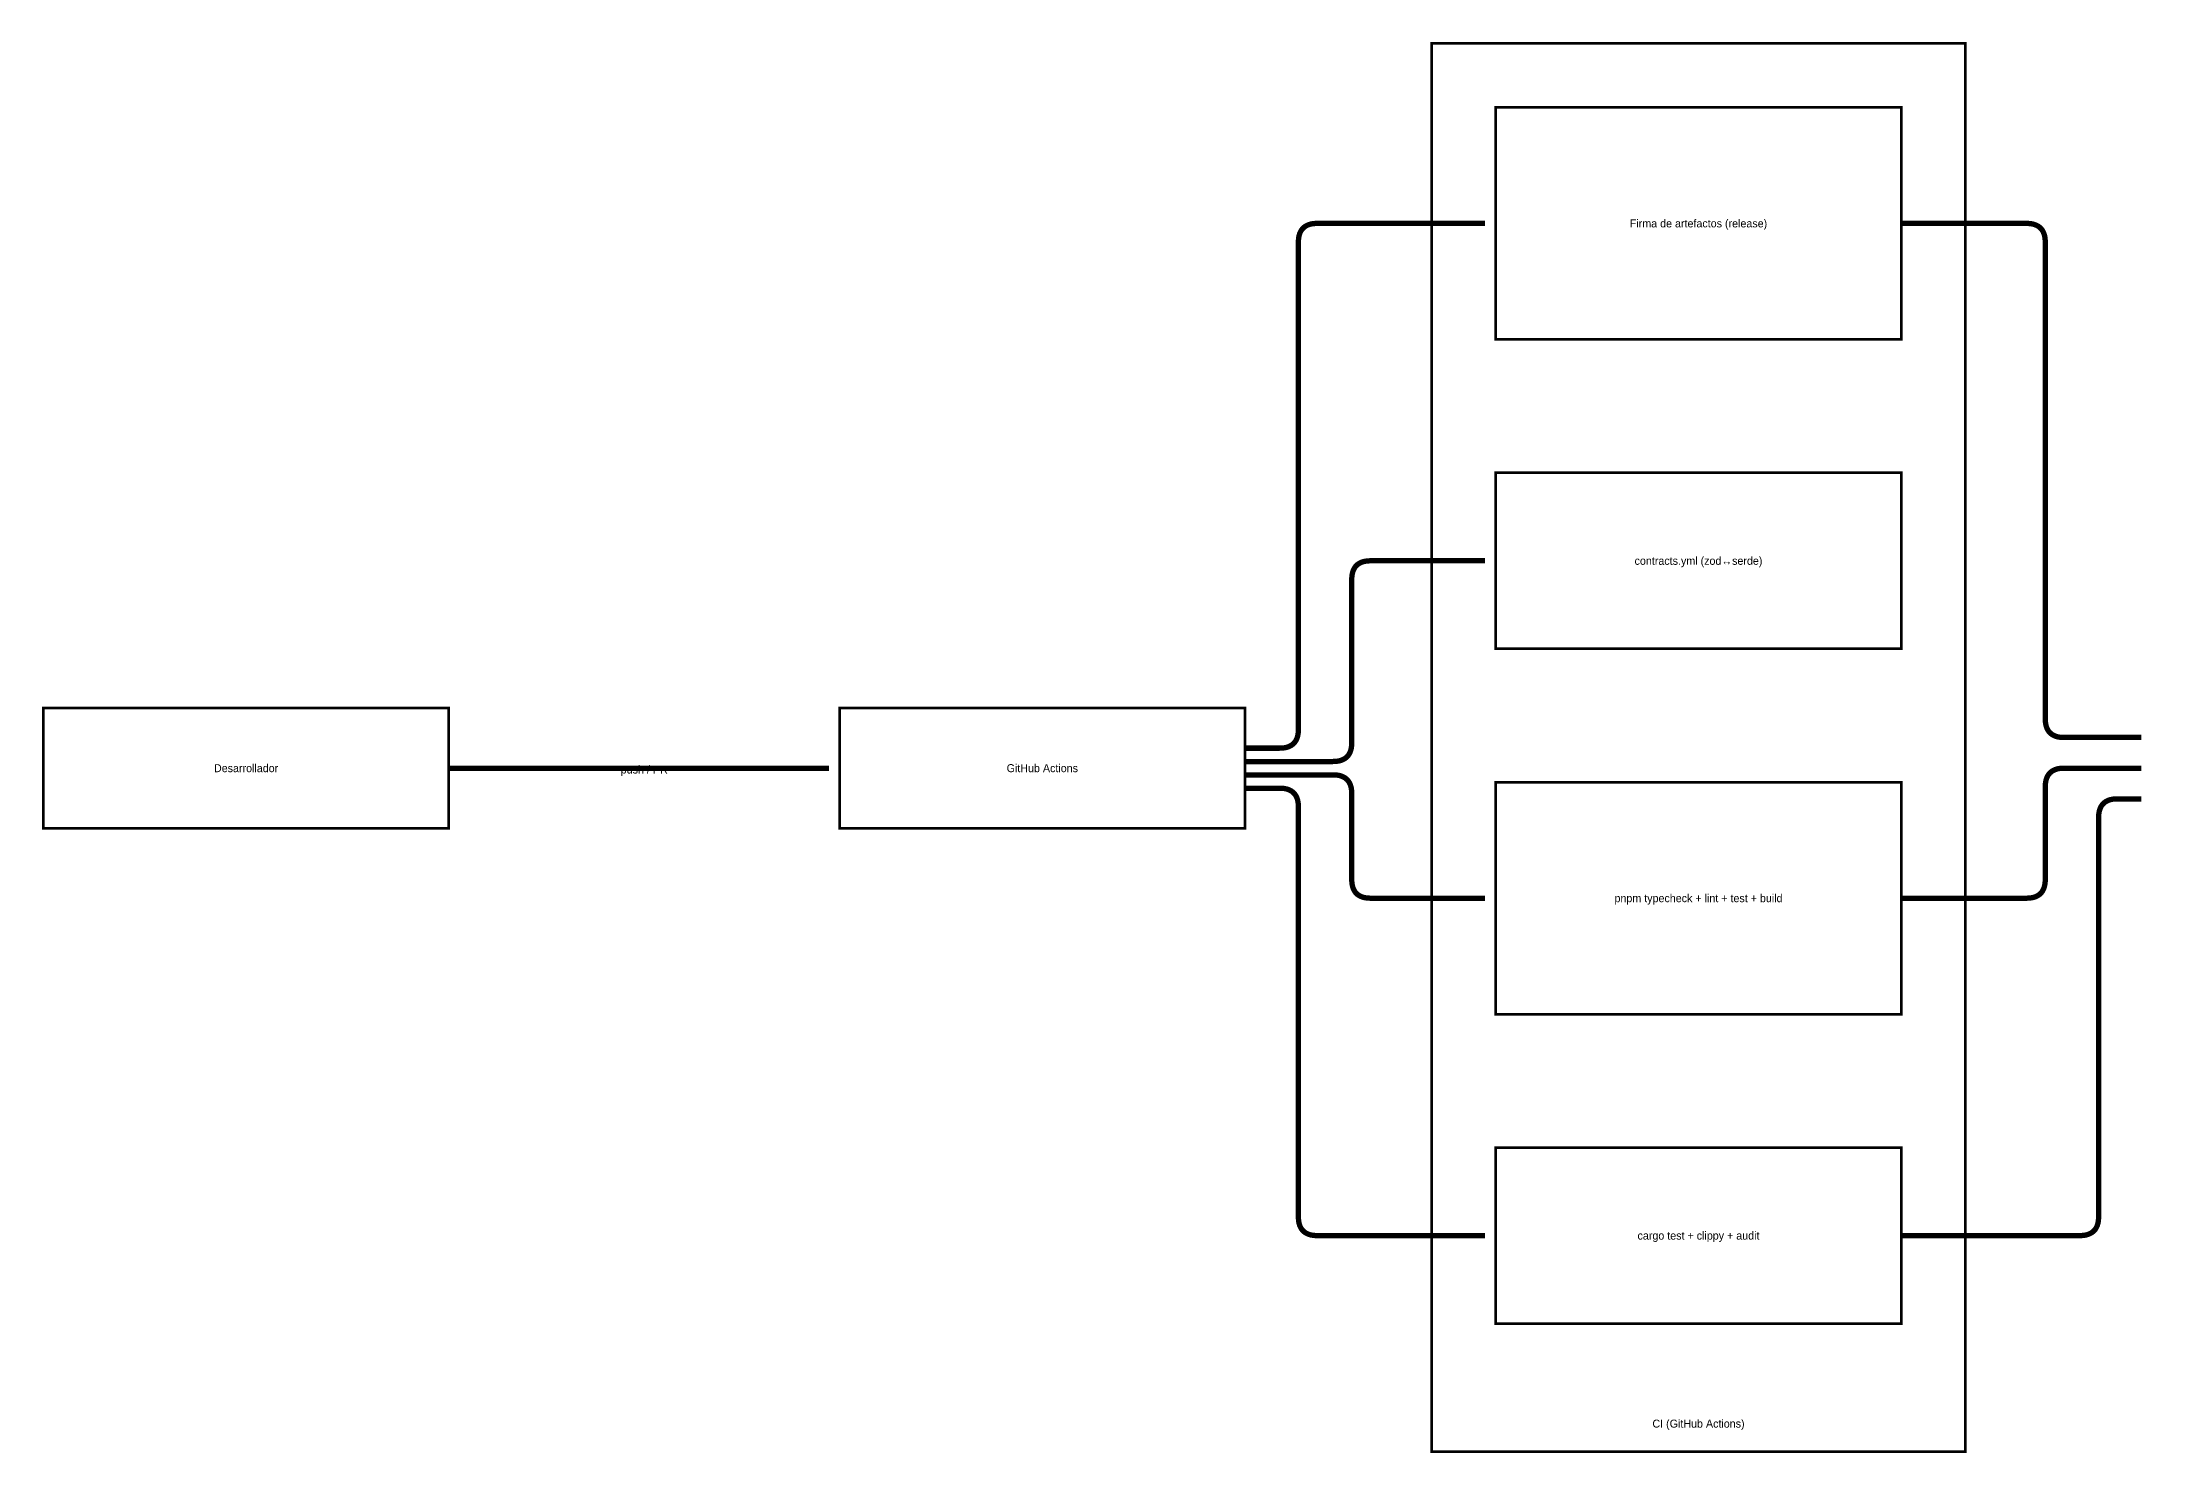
# Model space of a CAD drawing. Header units: metres. Extents: x 12 to 2142, y 12 to 540.
# Drawn here: x 12 to 800, y 12 to 540 of the extents above; entities that cross this region are included whole.
import ezdxf
from ezdxf.enums import TextEntityAlignment as Align

# ---------------------------------------------------------------- set-up
doc = ezdxf.new("R2010")
doc.units = ezdxf.units.M
doc.layers.add('GEOMETRY', color=7, linetype='Continuous')
doc.layers.add('TEXT', color=3, linetype='Continuous')

msp = doc.modelspace()

# ---------------------------------------------------------------- linework, layer by layer
at = {"layer": 'GEOMETRY', "true_color": 0x28253d, "const_width": 1}
for points in [[(532.5, 12), (732.5, 12), (732.5, 540), (532.5, 540), (532.5, 12)], [(556.5, 429), (708.5, 429), (708.5, 516), (556.5, 516), (556.5, 429)], [(572.5, 441), (572.5, 441), (572.5, 441), (572.5, 441), (572.5, 441)], [(556.5, 313), (708.5, 313), (708.5, 379), (556.5, 379), (556.5, 313)], [(572.5, 325), (572.5, 325), (572.5, 325), (572.5, 325), (572.5, 325)], [(12, 245.75), (164, 245.75), (164, 290.75), (12, 290.75), (12, 245.75)], [(310.5, 245.75), (462.5, 245.75), (462.5, 290.75), (310.5, 290.75), (310.5, 245.75)], [(556.5, 176), (708.5, 176), (708.5, 263), (556.5, 263), (556.5, 176)], [(28, 257.75), (28, 257.75), (28, 257.75), (28, 257.75), (28, 257.75)], [(326.5, 257.75), (326.5, 257.75), (326.5, 257.75), (326.5, 257.75), (326.5, 257.75)], [(572.5, 188), (572.5, 188), (572.5, 188), (572.5, 188), (572.5, 188)], [(556.5, 60), (708.5, 60), (708.5, 126), (556.5, 126), (556.5, 60)], [(572.5, 72), (572.5, 72), (572.5, 72), (572.5, 72), (572.5, 72)]]:
    msp.add_lwpolyline(points, dxfattribs=at)
at = {"layer": 'GEOMETRY', "true_color": 0x000000, "const_width": 2}
for points in [[(462.5, 275.75), (468.96, 275.75), (475.43, 275.75), (476.12, 275.77), (476.77, 275.82), (477.39, 275.91), (477.97, 276.03), (478.52, 276.19), (479.04, 276.39), (479.51, 276.62), (479.95, 276.88), (480.36, 277.18), (480.73, 277.52), (481.07, 277.89), (481.37, 278.3), (481.63, 278.74), (481.86, 279.21), (482.06, 279.73), (482.22, 280.28), (482.34, 280.86), (482.43, 281.48), (482.48, 282.13), (482.5, 282.82), (482.5, 374.12), (482.5, 465.43), (482.52, 466.12), (482.57, 466.77), (482.66, 467.39), (482.78, 467.97), (482.94, 468.52), (483.14, 469.04), (483.37, 469.51), (483.63, 469.95), (483.93, 470.36), (484.27, 470.73), (484.64, 471.07), (485.05, 471.37), (485.49, 471.63), (485.96, 471.86), (486.48, 472.06), (487.03, 472.22), (487.61, 472.34), (488.23, 472.43), (488.88, 472.48), (489.57, 472.5), (506.04, 472.5), (522.5, 472.5), (537.5, 472.5), (552.5, 472.5)], [(708.5, 472.5), (725.5, 472.5), (742.5, 472.5), (748.96, 472.5), (755.43, 472.5), (756.12, 472.48), (756.77, 472.43), (757.39, 472.34), (757.97, 472.22), (758.52, 472.06), (759.04, 471.86), (759.51, 471.63), (759.95, 471.37), (760.36, 471.07), (760.73, 470.73), (761.07, 470.36), (761.37, 469.95), (761.63, 469.51), (761.86, 469.04), (762.06, 468.52), (762.22, 467.97), (762.34, 467.39), (762.43, 466.77), (762.48, 466.12), (762.5, 465.43), (762.5, 376.12), (762.5, 286.82), (762.52, 286.13), (762.57, 285.48), (762.66, 284.86), (762.78, 284.28), (762.94, 283.73), (763.14, 283.21), (763.37, 282.74), (763.63, 282.3), (763.93, 281.89), (764.27, 281.52), (764.64, 281.18), (765.05, 280.88), (765.49, 280.62), (765.96, 280.39), (766.48, 280.19), (767.03, 280.03), (767.61, 279.91), (768.23, 279.82), (768.88, 279.77), (769.57, 279.75), (784.04, 279.75), (798.5, 279.75)], [(462.5, 270.75), (478.96, 270.75), (495.43, 270.75), (496.12, 270.77), (496.77, 270.82), (497.39, 270.91), (497.97, 271.03), (498.52, 271.19), (499.04, 271.39), (499.51, 271.62), (499.95, 271.88), (500.36, 272.18), (500.73, 272.52), (501.07, 272.89), (501.37, 273.3), (501.63, 273.74), (501.86, 274.21), (502.06, 274.73), (502.22, 275.28), (502.34, 275.86), (502.43, 276.48), (502.48, 277.13), (502.5, 277.82), (502.5, 308.38), (502.5, 338.93), (502.52, 339.62), (502.57, 340.27), (502.66, 340.89), (502.78, 341.47), (502.94, 342.02), (503.14, 342.54), (503.37, 343.01), (503.63, 343.45), (503.93, 343.86), (504.27, 344.23), (504.64, 344.57), (505.05, 344.87), (505.49, 345.13), (505.96, 345.36), (506.48, 345.56), (507.03, 345.72), (507.61, 345.84), (508.23, 345.93), (508.88, 345.98), (509.57, 346), (516.04, 346), (522.5, 346), (537.5, 346), (552.5, 346)], [(164, 268.25), (235.25, 268.25), (306.5, 268.25)], [(708.5, 219.5), (725.5, 219.5), (742.5, 219.5), (748.96, 219.5), (755.43, 219.5), (756.12, 219.52), (756.77, 219.57), (757.39, 219.66), (757.97, 219.78), (758.52, 219.94), (759.04, 220.14), (759.51, 220.37), (759.95, 220.63), (760.36, 220.93), (760.73, 221.27), (761.07, 221.64), (761.37, 222.05), (761.63, 222.49), (761.86, 222.96), (762.06, 223.48), (762.22, 224.03), (762.34, 224.61), (762.43, 225.23), (762.48, 225.88), (762.5, 226.57), (762.5, 243.88), (762.5, 261.18), (762.52, 261.87), (762.57, 262.52), (762.66, 263.14), (762.78, 263.72), (762.94, 264.27), (763.14, 264.79), (763.37, 265.26), (763.63, 265.7), (763.93, 266.11), (764.27, 266.48), (764.64, 266.82), (765.05, 267.12), (765.49, 267.38), (765.96, 267.61), (766.48, 267.81), (767.03, 267.97), (767.61, 268.09), (768.23, 268.18), (768.88, 268.23), (769.57, 268.25), (784.04, 268.25), (798.5, 268.25)], [(462.5, 265.75), (478.96, 265.75), (495.43, 265.75), (496.12, 265.73), (496.77, 265.68), (497.39, 265.59), (497.97, 265.47), (498.52, 265.31), (499.04, 265.11), (499.51, 264.88), (499.95, 264.62), (500.36, 264.32), (500.73, 263.98), (501.07, 263.61), (501.37, 263.2), (501.63, 262.76), (501.86, 262.29), (502.06, 261.77), (502.22, 261.22), (502.34, 260.64), (502.43, 260.02), (502.48, 259.37), (502.5, 258.68), (502.5, 242.62), (502.5, 226.57), (502.52, 225.88), (502.57, 225.23), (502.66, 224.61), (502.78, 224.03), (502.94, 223.48), (503.14, 222.96), (503.37, 222.49), (503.63, 222.05), (503.93, 221.64), (504.27, 221.27), (504.64, 220.93), (505.05, 220.63), (505.49, 220.37), (505.96, 220.14), (506.48, 219.94), (507.03, 219.78), (507.61, 219.66), (508.23, 219.57), (508.88, 219.52), (509.57, 219.5), (516.04, 219.5), (522.5, 219.5), (537.5, 219.5), (552.5, 219.5)], [(462.5, 260.75), (468.96, 260.75), (475.43, 260.75), (476.12, 260.73), (476.77, 260.68), (477.39, 260.59), (477.97, 260.47), (478.52, 260.31), (479.04, 260.11), (479.51, 259.88), (479.95, 259.62), (480.36, 259.32), (480.73, 258.98), (481.07, 258.61), (481.37, 258.2), (481.63, 257.76), (481.86, 257.29), (482.06, 256.77), (482.22, 256.22), (482.34, 255.64), (482.43, 255.02), (482.48, 254.37), (482.5, 253.68), (482.5, 176.88), (482.5, 100.07), (482.52, 99.38), (482.57, 98.73), (482.66, 98.11), (482.78, 97.53), (482.94, 96.98), (483.14, 96.46), (483.37, 95.99), (483.63, 95.55), (483.93, 95.14), (484.27, 94.77), (484.64, 94.43), (485.05, 94.13), (485.49, 93.87), (485.96, 93.64), (486.48, 93.44), (487.03, 93.28), (487.61, 93.16), (488.23, 93.07), (488.88, 93.02), (489.57, 93), (506.04, 93), (522.5, 93), (537.5, 93), (552.5, 93)], [(708.5, 93), (725.5, 93), (742.5, 93), (758.96, 93), (775.43, 93), (776.12, 93.02), (776.77, 93.07), (777.39, 93.16), (777.97, 93.28), (778.52, 93.44), (779.04, 93.64), (779.51, 93.87), (779.95, 94.13), (780.36, 94.43), (780.73, 94.77), (781.07, 95.14), (781.37, 95.55), (781.63, 95.99), (781.86, 96.46), (782.06, 96.98), (782.22, 97.53), (782.34, 98.11), (782.43, 98.73), (782.48, 99.38), (782.5, 100.07), (782.5, 174.88), (782.5, 249.68), (782.52, 250.37), (782.57, 251.02), (782.66, 251.64), (782.78, 252.22), (782.94, 252.77), (783.14, 253.29), (783.37, 253.76), (783.63, 254.2), (783.93, 254.61), (784.27, 254.98), (784.64, 255.32), (785.05, 255.62), (785.49, 255.88), (785.96, 256.11), (786.48, 256.31), (787.03, 256.47), (787.61, 256.59), (788.23, 256.68), (788.88, 256.73), (789.57, 256.75), (794.04, 256.75), (798.5, 256.75)]]:
    msp.add_lwpolyline(points, dxfattribs=at)

# ---------------------------------------------------------------- texts
at = {"layer": 'TEXT', "true_color": 0x000000}
for s, p in [('Firma de artefactos (release)', (632.5, 472.5)), ('contracts.yml (zod↔serde)', (632.5, 346)), ('Desarrollador', (88, 268.25)), ('push / PR', (237.25, 267.75)), ('GitHub Actions', (386.5, 268.25)), ('pnpm typecheck + lint + test + build', (632.5, 219.5)), ('cargo test + clippy + audit', (632.5, 93)), ('CI (GitHub Actions)', (632.5, 22.5))]:
    msp.add_text(s, height=3, dxfattribs=at).set_placement(p, align=Align.MIDDLE_CENTER)

doc.saveas('drawing.dxf')
